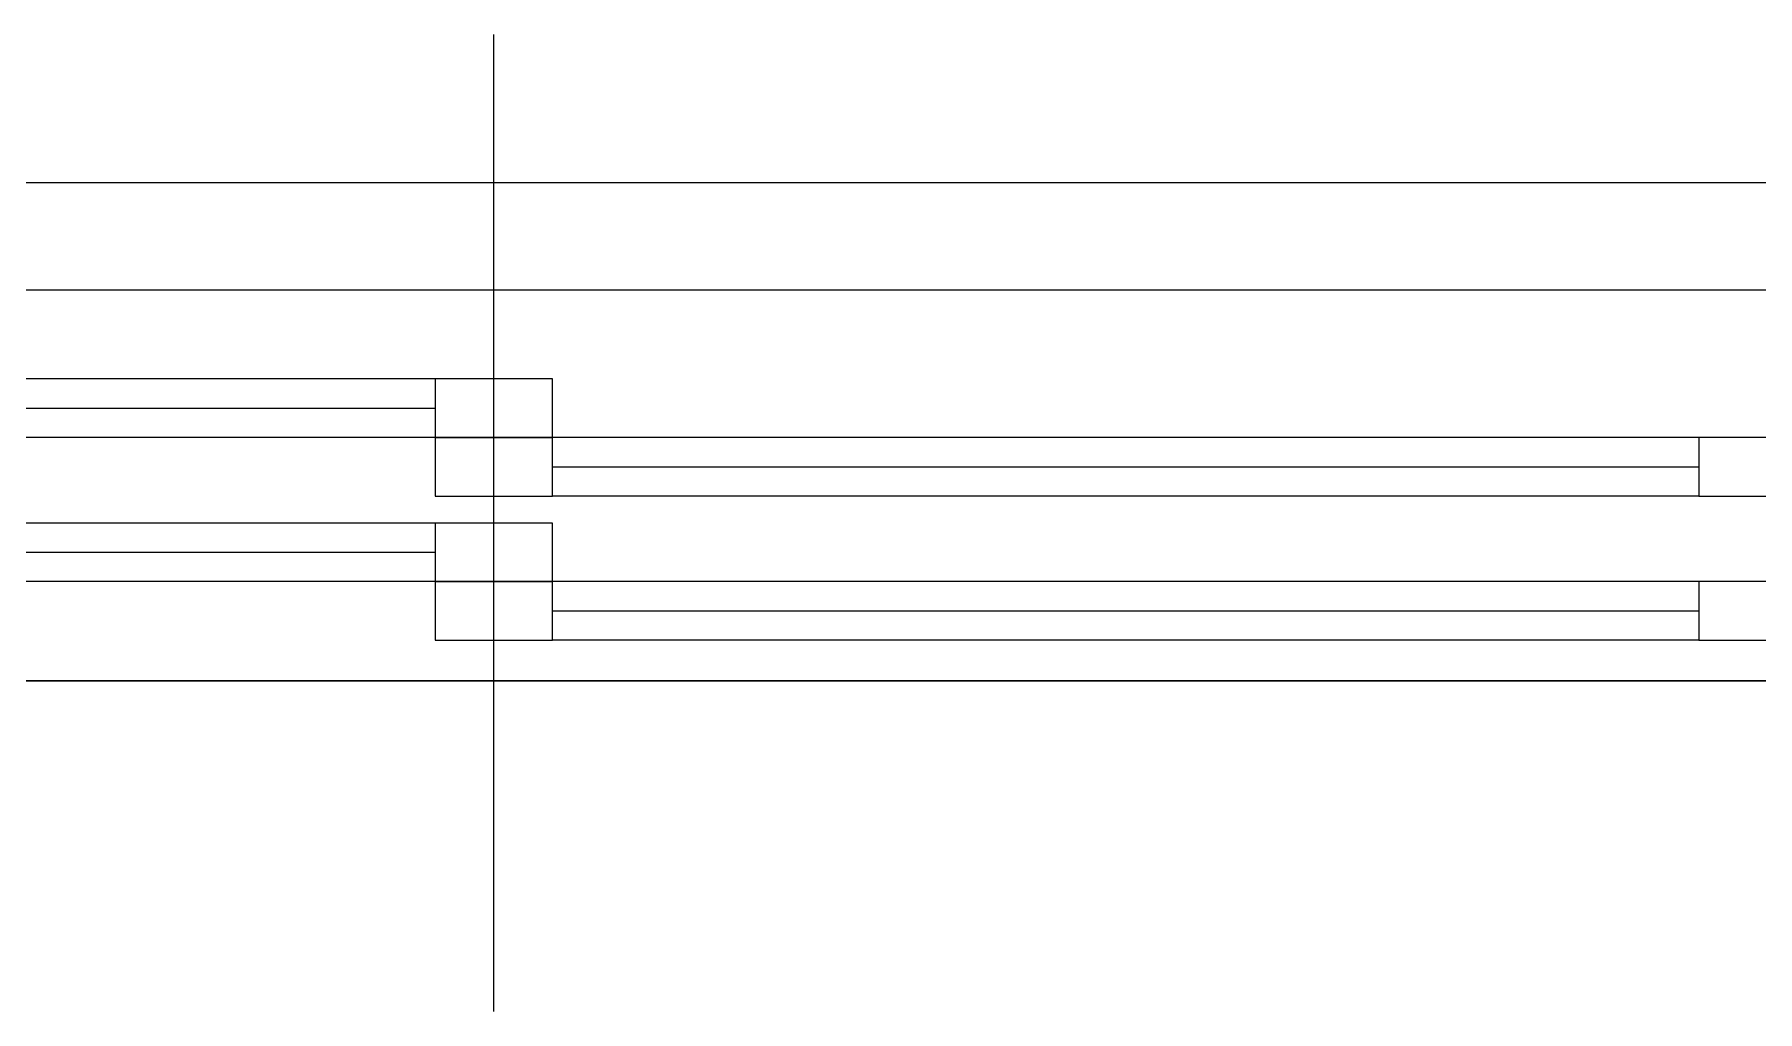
# Model space of a CAD drawing. Header units: inches. Extents: x 7740 to 83056, y -9304 to 75068.
# Drawn here: x 37246 to 38127, y 40068 to 40568 of the extents above; entities that cross this region are included whole.
import ezdxf

# ---------------------------------------------------------------- set-up
doc = ezdxf.new("R2010")
doc.units = ezdxf.units.IN
doc.header["$LTSCALE"] = 50
doc.header["$MEASUREMENT"] = 0
for name, color, linetype in [('02-WAL', 2, 'Continuous'), ('03-WAL NEW', 3, 'Continuous'), ('06-LIGHT', 4, 'Continuous'), ('도면층4', 4, 'Continuous'), ('도면층5', 5, 'Continuous')]:
    doc.layers.add(name, color=color, linetype=linetype)

# ---------------------------------------------------------------- blocks, each defined once
blk = doc.blocks.new('FLOORPLAN')
at = {"layer": '02-WAL'}
for p, q in [((39669.91, 42597.87), (36284.91, 42597.87)), ((44045.91, 42397.87), (32919.91, 42397.87))]:
    blk.add_line(p, q, dxfattribs=at)
at = {"layer": '도면층4'}
for p, q in [((37301.16, 42228.68), (37301.16, 42728.68)), ((39359.91, 42597.87), (36594.91, 42597.87)), ((36684.91, 42537.47), (37271.16, 42537.47)), ((37331.16, 42507.47), (37917.41, 42507.47)), ((36684.91, 42463.68), (37271.16, 42463.68)), ((37331.16, 42433.68), (37917.41, 42433.68)), ((36594.91, 42397.87), (39359.91, 42397.87))]:
    blk.add_line(p, q, dxfattribs=at)
for points in [[(37271.16, 42552.47), (37271.16, 42522.47), (37331.16, 42522.47), (37331.16, 42552.47)], [(37271.16, 42522.47), (37271.16, 42492.47), (37331.16, 42492.47), (37331.16, 42522.47)], [(37917.41, 42522.47), (37917.41, 42492.47), (37977.41, 42492.47), (37977.41, 42522.47)], [(37271.16, 42478.68), (37271.16, 42448.68), (37331.16, 42448.68), (37331.16, 42478.68)], [(37271.16, 42448.68), (37271.16, 42418.68), (37331.16, 42418.68), (37331.16, 42448.68)], [(37917.41, 42448.68), (37917.41, 42418.68), (37977.41, 42418.68), (37977.41, 42448.68)]]:
    blk.add_lwpolyline(points, close=True, dxfattribs=at)
at = {"layer": '도면층5'}
for p, q in [((37271.16, 42552.47), (36684.91, 42552.47)), ((37271.16, 42522.47), (36684.91, 42522.47)), ((37917.41, 42522.47), (37331.16, 42522.47)), ((37917.41, 42492.47), (37331.16, 42492.47)), ((37271.16, 42478.68), (36684.91, 42478.68)), ((37271.16, 42448.68), (36684.91, 42448.68)), ((37917.41, 42448.68), (37331.16, 42448.68)), ((37917.41, 42418.68), (37331.16, 42418.68))]:
    blk.add_line(p, q, dxfattribs=at)

msp = doc.modelspace()

# ---------------------------------------------------------------- linework, layer by layer
at = {"layer": '03-WAL NEW'}
msp.add_lwpolyline([(36464.31, 40491.7), (39849.31, 40491.7)], dxfattribs=at)
at = {"layer": '06-LIGHT'}
msp.add_line((36514.31, 40491.7), (39649.31, 40491.7), dxfattribs=at)

# ---------------------------------------------------------------- block references
msp.add_blockref('FLOORPLAN', (179.4, -2161.17))

doc.saveas('drawing.dxf')
